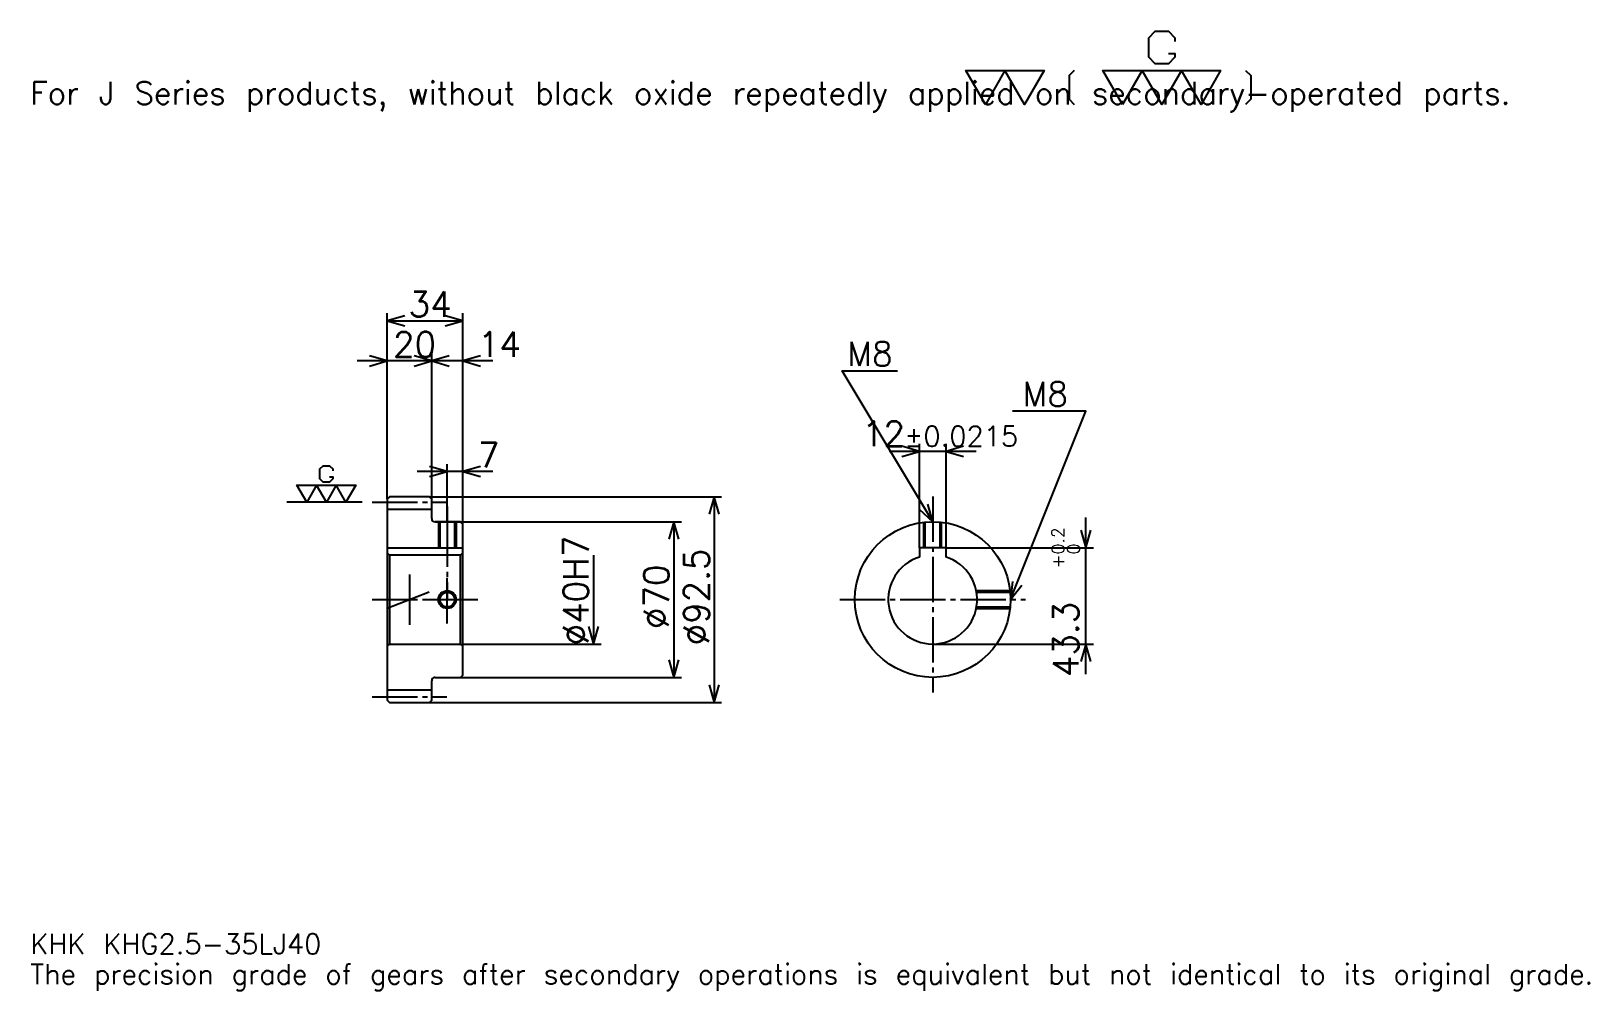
# Model space of a CAD drawing. Extents: x 23 to 724, y 8 to 440.
import ezdxf

# ---------------------------------------------------------------- set-up
doc = ezdxf.new("R2010")
doc.units = 0
doc.linetypes.add('DASHDOT', pattern=[27.130436, 20.347826, -2.26087, 2.26087, -2.26087])
doc.layers.get('0').update_dxf_attribs({"linetype": 'CONTINUOUS'})
doc.layers.add('DASHDOT', color=6, linetype='DASHDOT')
doc.styles.add('KANJI', font='TXT', dxfattribs={"bigfont": 'BIGFONT'})

msp = doc.modelspace()

# ---------------------------------------------------------------- linework, layer by layer
at = {"color": 5}
for p, q in [((183.130447, 230.510864), (183.130447, 313.032593)), ((183.130447, 309.641296), (217.130447, 309.641296)), ((217.130447, 230.510864), (217.130447, 313.032593)), ((203.130447, 230.510864), (203.130447, 294.945648)), ((216.695663, 291.554352), (169.565231, 291.554352)), ((230.695663, 291.554352), (189.565231, 291.554352)), ((422.478271, 207.560867), (422.478271, 254.304352)), ((434.478271, 207.560867), (434.478271, 254.304352)), ((448.043518, 250.91304), (408.913055, 250.91304)), ((230.695663, 241.815216), (196.565231, 241.815216)), ((210.130447, 230.510864), (210.130447, 245.206512)), ((183.130447, 229.510864), (183.130447, 230.510864)), ((202.130447, 230.510864), (217.130447, 230.510864)), ((203.130447, 229.510864), (203.130447, 230.510864)), ((210.130447, 219.260864), (210.130447, 230.510864)), ((210.130447, 219.260864), (210.130447, 230.510864)), ((217.130447, 230.510864), (333.565247, 230.510864)), ((217.130447, 218.260864), (217.130447, 230.510864)), ((330.17395, 230.510864), (330.17395, 138.010864)), ((204.630447, 219.260864), (217.130447, 219.260864)), ((217.130447, 219.260864), (315.478271, 219.260864)), ((312.086975, 219.260864), (312.086975, 149.260864)), ((497.391296, 150.695648), (497.391296, 221.126083)), ((275.913055, 204.260864), (275.913055, 164.260864)), ((434.478271, 207.560867), (500.782593, 207.560867)), ((217.130447, 164.260864), (279.304352, 164.260864)), ((428.478271, 164.260864), (500.782593, 164.260864)), ((204.630447, 149.260864), (217.130447, 149.260864)), ((217.130447, 149.260864), (315.478271, 149.260864)), ((202.130447, 138.010864), (217.130447, 138.010864)), ((217.130447, 138.010864), (333.565247, 138.010864))]:
    msp.add_line(p, q, dxfattribs=at)
at = {"color": 7}
for p, q in [((171.826096, 228.010864), (137.913055, 228.010864)), ((193.130447, 195.565216), (193.130447, 172.956512))]:
    msp.add_line(p, q, dxfattribs=at)
at = {"color": 4}
for p, q in [((183.130447, 224.885864), (203.130447, 224.885864)), ((183.130447, 207.560867), (217.130447, 207.560867)), ((184.130447, 204.260864), (184.130447, 164.260864)), ((216.130447, 204.260864), (217.130447, 205.260864)), ((216.130447, 164.260864), (217.130447, 163.260864)), ((183.130447, 143.635864), (203.130447, 143.635864))]:
    msp.add_line(p, q, dxfattribs=at)
at = {"color": 7}
for points in [[(534.469604, 429.881714), (537.408691, 429.881714), (537.408691, 428.118256), (534.469604, 425.179138), (528.591309, 425.179138), (525.652161, 428.118256), (525.652161, 436.935638), (528.591309, 439.874786), (534.469604, 439.874786), (537.408691, 436.935638), (537.408691, 435.17218)], [(452.17392, 406.956512), (443.356537, 422.23999), (478.626099, 422.23999), (469.808716, 406.956512), (460.991302, 422.23999), (452.17392, 406.956512)], [(492.146088, 422.23999), (489.7948, 419.888672), (489.7948, 409.307831), (492.146088, 406.956512)], [(513.89563, 406.956512), (505.078278, 422.23999), (557.982605, 422.23999), (549.165222, 406.956512), (540.347839, 422.23999), (531.530457, 406.956512), (522.713074, 422.23999), (513.89563, 406.956512)], [(569.151306, 422.23999), (571.502625, 419.888672), (571.502625, 409.307831), (569.151306, 406.956512)], [(157.2435, 239.47348), (158.713058, 239.47348), (158.713058, 238.591736), (157.2435, 237.122162), (154.304367, 237.122162), (152.834793, 238.591736), (152.834793, 243.000427), (154.304367, 244.470001), (157.2435, 244.470001), (158.713058, 243.000427), (158.713058, 242.118683)], [(146.956543, 228.010864), (142.547836, 235.652603), (169.000015, 235.652603), (164.591324, 228.010864), (160.182617, 235.652603), (155.773926, 228.010864), (151.365234, 235.652603), (146.956543, 228.010864)]]:
    msp.add_lwpolyline(points, dxfattribs=at)
at = {"color": 5}
for points in [[(191.043488, 311.902161), (183.130447, 309.641296), (191.043488, 307.380432)], [(209.217407, 307.380432), (217.130447, 309.641296), (209.217407, 311.902161)], [(175.217407, 289.293457), (183.130447, 291.554352), (175.217407, 293.815216)], [(195.217407, 289.293457), (203.130447, 291.554352), (195.217407, 293.815216)], [(211.043488, 293.815216), (203.130447, 291.554352), (211.043488, 289.293457)], [(225.043488, 293.815216), (217.130447, 291.554352), (225.043488, 289.293457)], [(428.478271, 219.260864), (387.782623, 287.086945), (412.652191, 287.086945)], [(463.478271, 184.260864), (497.391296, 269), (464.382629, 269)], [(414.565247, 248.652161), (422.478271, 250.91304), (414.565247, 253.17392)], [(442.391296, 253.17392), (434.478271, 250.91304), (442.391296, 248.652161)], [(202.217407, 239.554352), (210.130447, 241.815216), (202.217407, 244.07608)], [(225.043488, 244.07608), (217.130447, 241.815216), (225.043488, 239.554352)], [(332.434814, 222.597824), (330.17395, 230.510864), (327.913086, 222.597824)], [(422.468384, 224.883026), (428.478271, 219.260864), (426.345703, 227.209442)], [(314.347839, 211.347824), (312.086975, 219.260864), (309.82608, 211.347824)], [(495.130432, 215.473907), (497.391296, 207.560867), (499.652161, 215.473907)], [(464.319397, 192.447464), (463.478271, 184.260864), (468.517456, 190.76738)], [(273.652191, 172.173904), (275.913055, 164.260864), (278.17392, 172.173904)], [(499.652161, 156.347824), (497.391296, 164.260864), (495.130432, 156.347824)], [(309.82608, 157.173904), (312.086975, 149.260864), (314.347839, 157.173904)], [(327.913086, 145.923904), (330.17395, 138.010864), (332.434814, 145.923904)]]:
    msp.add_lwpolyline(points, dxfattribs=at)
at = {"color": 4}
for points in [[(203.130447, 220.760864), (203.130447, 229.510864), (202.130447, 230.510864), (184.130447, 230.510864), (183.130447, 229.510864), (183.130447, 163.260864)], [(204.630447, 149.260864), (216.130447, 149.260864), (217.130447, 150.260864), (217.130447, 218.260864), (216.130447, 219.260864), (204.630447, 219.260864)], [(206.130447, 219.260864), (206.130447, 207.560867)], [(206.80545, 219.260864), (206.80545, 207.560867)], [(213.455444, 219.260864), (213.455444, 207.560867)], [(214.130447, 219.260864), (214.130447, 207.560867)], [(424.478271, 207.560867), (424.478271, 219.03154)], [(425.153259, 207.560867), (425.153259, 219.10257)], [(431.803284, 207.560867), (431.803284, 219.10257)], [(432.478271, 207.560867), (432.478271, 219.03154)], [(183.130447, 163.260864), (184.130447, 164.260864), (216.130447, 164.260864), (216.130447, 204.260864), (184.130447, 204.260864), (183.130447, 205.260864)], [(434.478271, 203.339645), (434.478271, 207.560867), (422.478271, 207.560867), (422.478271, 203.339645)], [(448.074219, 188.260864), (463.248962, 188.260864)], [(448.199951, 187.585861), (463.319946, 187.585861)], [(448.074219, 180.260864), (463.248962, 180.260864)], [(448.199951, 180.935867), (463.319946, 180.935867)], [(183.130447, 163.260864), (183.130447, 139.010864), (184.130447, 138.010864), (202.130447, 138.010864), (203.130447, 139.010864), (203.130447, 147.760864)]]:
    msp.add_lwpolyline(points, dxfattribs=at)
for centre, radius in [((428.478271, 184.260864), 35), ((210.130447, 184.260864), 3.325)]:
    msp.add_circle(centre, radius, dxfattribs=at)
at = {"color": 7}
msp.add_circle((210.130447, 184.260864), 4, dxfattribs=at)
at = {"color": 4}
for centre, radius, start, end in [((204.630447, 220.760864), 1.5, 180, 270), ((428.478271, 184.260864), 20, 107.457602748, 72.542397252), ((204.630447, 147.760864), 1.5, 90, 180)]:
    msp.add_arc(centre, radius, start, end, dxfattribs=at)
at = {"layer": 'DASHDOT', "color": 7}
for p, q in [((176.347839, 228.010864), (209.913055, 228.010864)), ((428.478271, 230.565216), (428.478271, 142.478256)), ((210.130447, 219.260864), (210.130447, 184.260864)), ((176.347839, 184.260864), (223.913055, 184.260864)), ((183.130447, 180.321762), (203.130447, 188.199966)), ((386.695679, 184.260864), (470.260864, 184.260864)), ((176.347839, 140.510864), (209.913055, 140.510864))]:
    msp.add_line(p, q, dxfattribs=at)
for points in [[(210.130447, 226.043472), (210.130447, 200.778259)], [(210.130447, 173.478256), (210.130447, 195.043472)], [(199.347839, 184.260864), (220.913055, 184.260864)]]:
    msp.add_lwpolyline(points, dxfattribs=at)

# ---------------------------------------------------------------- texts
at = {"color": 7, "style": 'KANJI'}
for s, height, p in [('For J Series products, without black oxide repeatedly applied on secondary-operated parts.', 10.173913, (22.608696, 406.956512)), ('34', 11.304348, (192.782623, 311.449982)), ('20', 11.304348, (185.782623, 293.363037)), ('14', 11.304348, (223.913055, 293.363037)), ('M8', 10.852174, (390.043488, 289.347839)), ('M8', 10.852174, (468.904358, 271.260864)), ('12', 11.304348, (396.665588, 253.17392)), ('%%p0.0215', 9.043478, (415.768555, 253.17392)), ('7', 11.304348, (223.913055, 243.623901)), ('KHK KHG2.5-35LJ40', 9.043478, (22.608696, 24.869566)), ('The precision grade of gears after secondary operations is equivalent but not identical to its original grade.', 9.043478, (22.608696, 11.304348))]:
    msp.add_text(s, height=height, dxfattribs=at).set_placement(p)
for s, height, p in [('%%c40H7', 11.304348, (273.652191, 163.630432)), ('0.2', 5.652174, (487.669556, 204.608246)), ('%%c92.5', 11.304348, (327.913086, 163.630432)), ('+', 5.652174, (487.669556, 198.277802)), ('0', 5.652174, (494.678284, 204.608246)), ('%%c70', 11.304348, (309.82608, 170.978256)), ('43.3', 11.304348, (494, 149.348114))]:
    msp.add_text(s, height=height, rotation=90, dxfattribs=at).set_placement(p)

doc.saveas('drawing.dxf')
